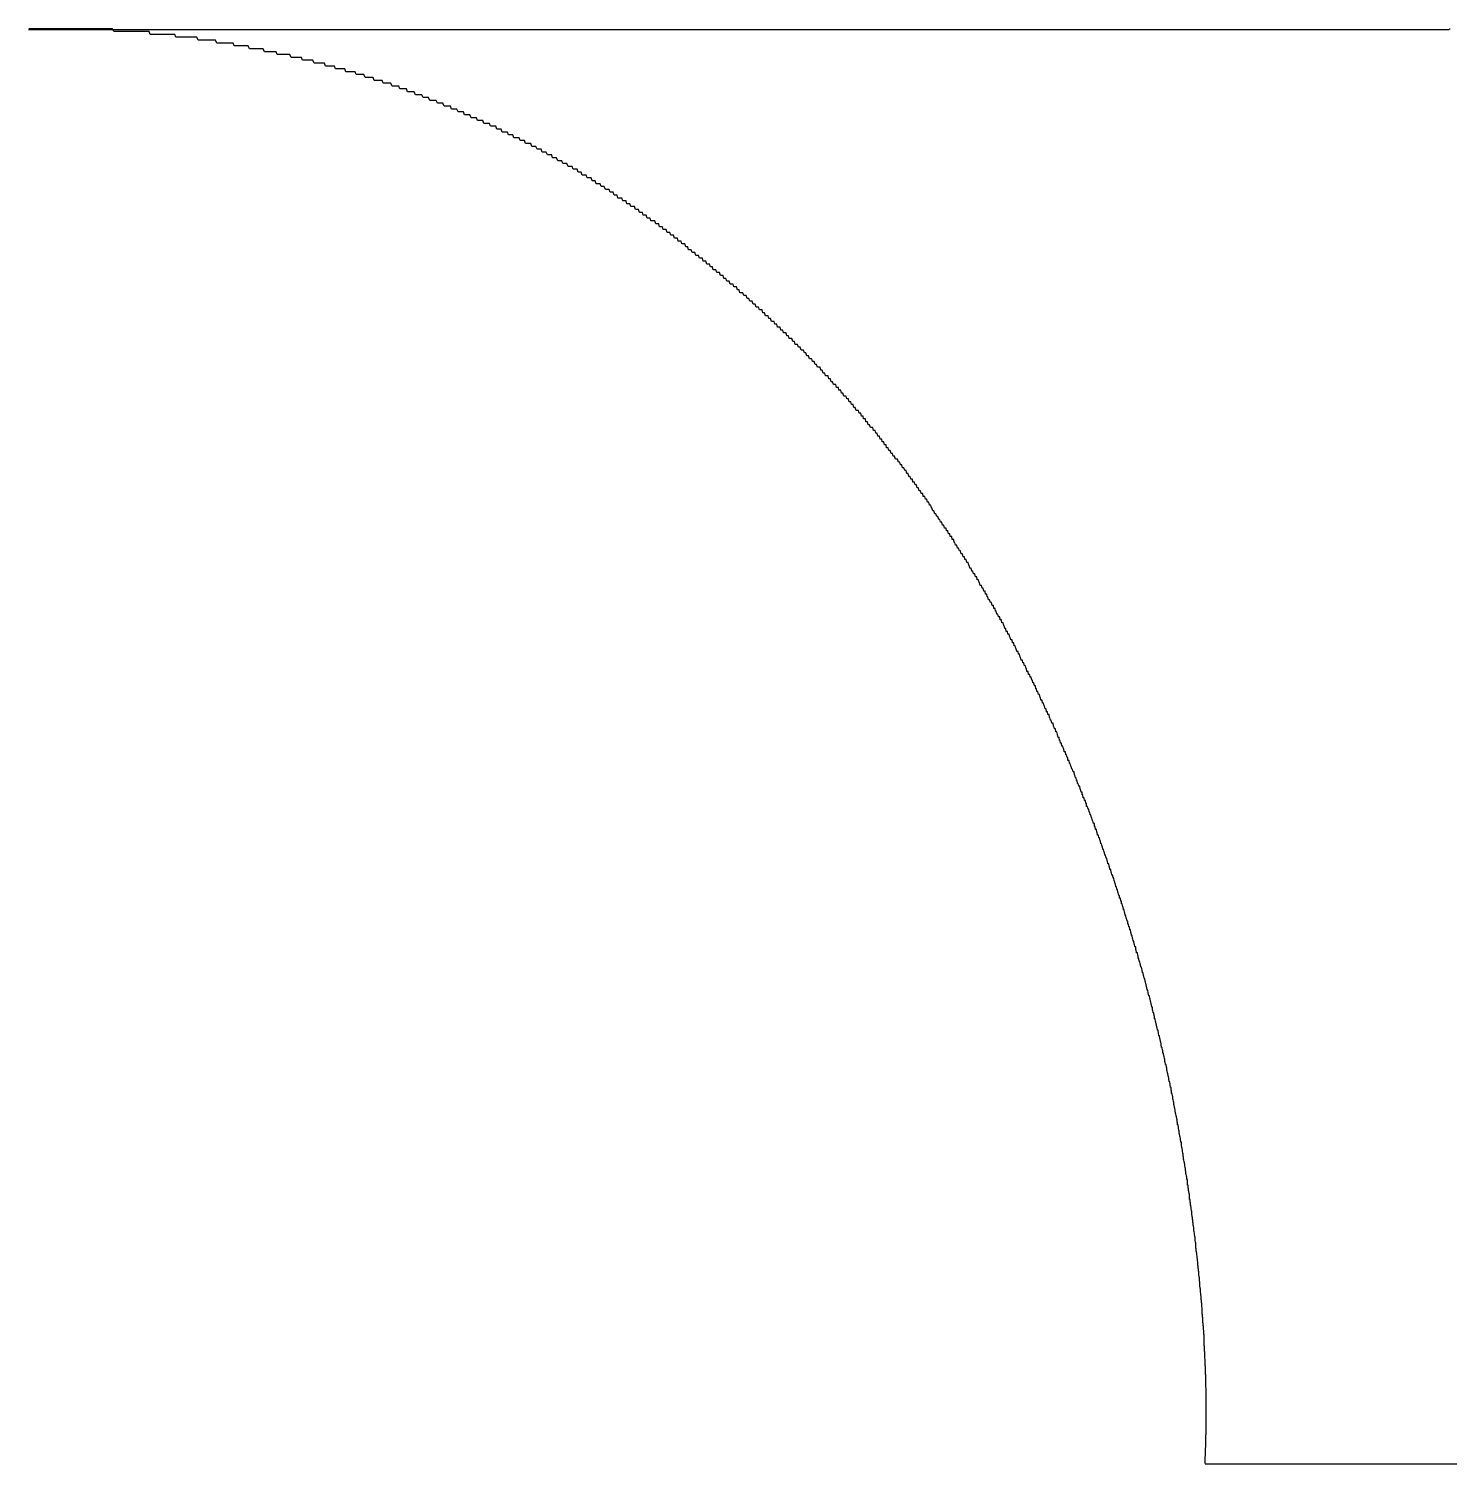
# Model space of a CAD drawing. Extents: x 1 to 142, y 0 to 144.
# Drawn here: x 59.383 to 59.878, y 103.094 to 103.594 of the extents above; entities that cross this region are included whole.
import ezdxf

# ---------------------------------------------------------------- set-up
doc = ezdxf.new("R2010")
doc.units = 0
doc.layers.get('0').update_dxf_attribs({"linetype": 'CONTINUOUS'})

msp = doc.modelspace()

# ---------------------------------------------------------------- linework, layer by layer
at = {"color": 7, "linetype": 'CONTINUOUS'}
for p, q in [((59.38286, 103.59373), (59.87784, 103.59373)), ((59.8328, 103.59373), (59.87786, 103.59373)), ((60.28773, 103.09373), (59.79276, 103.09373))]:
    msp.add_line(p, q, dxfattribs=at)
at = {"color": 7}
for points in [[(59.7928, 103.094, 0), (59.7928, 103.094, 0), (59.7928, 103.095, 0), (59.7928, 103.095, 0), (59.7928, 103.095, 0), (59.7928, 103.096, 0), (59.7928, 103.096, 0), (59.7929, 103.097, 0), (59.7929, 103.097, 0), (59.7929, 103.097, 0), (59.7929, 103.098, 0), (59.7929, 103.098, 0), (59.7929, 103.099, 0), (59.7929, 103.099, 0), (59.7929, 103.099, 0), (59.793, 103.1, 0), (59.793, 103.1, 0), (59.793, 103.101, 0), (59.793, 103.101, 0), (59.793, 103.102, 0), (59.793, 103.102, 0), (59.793, 103.102, 0), (59.793, 103.103, 0), (59.793, 103.103, 0), (59.793, 103.104, 0), (59.7931, 103.104, 0), (59.7931, 103.104, 0), (59.7931, 103.105, 0), (59.7931, 103.105, 0), (59.7931, 103.106, 0), (59.7931, 103.106, 0), (59.7931, 103.106, 0), (59.7931, 103.107, 0), (59.7931, 103.107, 0), (59.7931, 103.108, 0), (59.7931, 103.108, 0), (59.7931, 103.109, 0), (59.7931, 103.109, 0), (59.7931, 103.109, 0), (59.7931, 103.11, 0), (59.7931, 103.11, 0), (59.7931, 103.111, 0), (59.7931, 103.111, 0), (59.7931, 103.111, 0), (59.7931, 103.112, 0), (59.7931, 103.112, 0), (59.7931, 103.113, 0), (59.7931, 103.113, 0), (59.7931, 103.113, 0), (59.7931, 103.114, 0), (59.7931, 103.114, 0), (59.7931, 103.115, 0), (59.7931, 103.115, 0), (59.7931, 103.116, 0), (59.7931, 103.116, 0), (59.7931, 103.116, 0), (59.7931, 103.117, 0), (59.7931, 103.117, 0), (59.7931, 103.118, 0), (59.7931, 103.118, 0), (59.7931, 103.118, 0), (59.7931, 103.119, 0), (59.7931, 103.119, 0), (59.7931, 103.12, 0), (59.7931, 103.12, 0), (59.7931, 103.12, 0), (59.793, 103.121, 0), (59.793, 103.121, 0), (59.793, 103.122, 0), (59.793, 103.122, 0), (59.793, 103.123, 0), (59.793, 103.123, 0), (59.793, 103.123, 0), (59.793, 103.124, 0), (59.793, 103.124, 0), (59.793, 103.125, 0), (59.7929, 103.125, 0), (59.7929, 103.125, 0), (59.7929, 103.126, 0), (59.7929, 103.126, 0), (59.7929, 103.127, 0), (59.7929, 103.127, 0), (59.7929, 103.127, 0), (59.7929, 103.128, 0), (59.7928, 103.128, 0), (59.7928, 103.129, 0), (59.7928, 103.129, 0), (59.7928, 103.13, 0), (59.7928, 103.13, 0), (59.7928, 103.13, 0), (59.7927, 103.131, 0), (59.7927, 103.131, 0), (59.7927, 103.132, 0), (59.7927, 103.132, 0), (59.7927, 103.132, 0), (59.7927, 103.133, 0), (59.7926, 103.133, 0), (59.7926, 103.134, 0), (59.7926, 103.134, 0), (59.7926, 103.134, 0), (59.7926, 103.135, 0), (59.7925, 103.135, 0), (59.7925, 103.136, 0), (59.7925, 103.136, 0), (59.7925, 103.137, 0), (59.7925, 103.137, 0), (59.7924, 103.137, 0), (59.7924, 103.138, 0), (59.7924, 103.138, 0), (59.7924, 103.139, 0), (59.7923, 103.139, 0), (59.7923, 103.139, 0), (59.7923, 103.14, 0), (59.7923, 103.14, 0), (59.7922, 103.141, 0), (59.7922, 103.141, 0), (59.7922, 103.141, 0), (59.7922, 103.142, 0), (59.7921, 103.142, 0), (59.7921, 103.143, 0), (59.7921, 103.143, 0), (59.792, 103.143, 0), (59.792, 103.144, 0), (59.792, 103.144, 0), (59.792, 103.145, 0), (59.7919, 103.145, 0), (59.7919, 103.146, 0), (59.7919, 103.146, 0), (59.7918, 103.146, 0), (59.7918, 103.147, 0), (59.7918, 103.147, 0), (59.7917, 103.148, 0), (59.7917, 103.148, 0), (59.7917, 103.148, 0), (59.7916, 103.149, 0), (59.7916, 103.149, 0), (59.7916, 103.15, 0), (59.7915, 103.15, 0), (59.7915, 103.15, 0), (59.7915, 103.151, 0), (59.7914, 103.151, 0), (59.7914, 103.152, 0), (59.7914, 103.152, 0), (59.7913, 103.153, 0), (59.7913, 103.153, 0), (59.7913, 103.153, 0), (59.7912, 103.154, 0), (59.7912, 103.154, 0), (59.7912, 103.155, 0), (59.7911, 103.155, 0), (59.7911, 103.155, 0), (59.791, 103.156, 0), (59.791, 103.156, 0), (59.791, 103.157, 0), (59.7909, 103.157, 0), (59.7909, 103.157, 0), (59.7908, 103.158, 0), (59.7908, 103.158, 0), (59.7908, 103.159, 0), (59.7907, 103.159, 0), (59.7907, 103.159, 0), (59.7906, 103.16, 0), (59.7906, 103.16, 0), (59.7906, 103.161, 0), (59.7905, 103.161, 0), (59.7905, 103.162, 0), (59.7904, 103.162, 0), (59.7904, 103.162, 0), (59.7904, 103.163, 0), (59.7903, 103.163, 0), (59.7903, 103.164, 0), (59.7902, 103.164, 0), (59.7902, 103.164, 0), (59.7901, 103.165, 0), (59.7901, 103.165, 0), (59.79, 103.166, 0), (59.79, 103.166, 0), (59.79, 103.166, 0), (59.7899, 103.167, 0), (59.7899, 103.167, 0), (59.7898, 103.168, 0), (59.7898, 103.168, 0), (59.7897, 103.168, 0), (59.7897, 103.169, 0), (59.7896, 103.169, 0), (59.7896, 103.17, 0), (59.7895, 103.17, 0), (59.7895, 103.171, 0), (59.7894, 103.171, 0), (59.7894, 103.171, 0), (59.7893, 103.172, 0), (59.7893, 103.172, 0), (59.7893, 103.173, 0), (59.7892, 103.173, 0), (59.7892, 103.173, 0), (59.7891, 103.174, 0), (59.7891, 103.174, 0), (59.789, 103.175, 0), (59.789, 103.175, 0), (59.7889, 103.175, 0), (59.7889, 103.176, 0), (59.7888, 103.176, 0), (59.7887, 103.177, 0), (59.7887, 103.177, 0), (59.7886, 103.177, 0), (59.7886, 103.178, 0), (59.7885, 103.178, 0), (59.7885, 103.179, 0), (59.7884, 103.179, 0), (59.7884, 103.18, 0), (59.7883, 103.18, 0), (59.7883, 103.18, 0), (59.7882, 103.181, 0), (59.7882, 103.181, 0), (59.7881, 103.182, 0), (59.7881, 103.182, 0), (59.788, 103.182, 0), (59.7879, 103.183, 0), (59.7879, 103.183, 0), (59.7878, 103.184, 0), (59.7878, 103.184, 0), (59.7877, 103.184, 0), (59.7877, 103.185, 0), (59.7876, 103.185, 0), (59.7876, 103.186, 0), (59.7875, 103.186, 0), (59.7874, 103.186, 0), (59.7874, 103.187, 0), (59.7873, 103.187, 0), (59.7873, 103.188, 0), (59.7872, 103.188, 0), (59.7872, 103.188, 0), (59.7871, 103.189, 0), (59.787, 103.189, 0), (59.787, 103.19, 0), (59.7869, 103.19, 0), (59.7869, 103.191, 0), (59.7868, 103.191, 0), (59.7867, 103.191, 0), (59.7867, 103.192, 0), (59.7866, 103.192, 0), (59.7866, 103.193, 0), (59.7865, 103.193, 0), (59.7864, 103.193, 0), (59.7864, 103.194, 0), (59.7863, 103.194, 0), (59.7862, 103.195, 0), (59.7862, 103.195, 0), (59.7861, 103.195, 0), (59.7861, 103.196, 0), (59.786, 103.196, 0), (59.7859, 103.197, 0), (59.7859, 103.197, 0), (59.7858, 103.197, 0), (59.7857, 103.198, 0), (59.7857, 103.198, 0), (59.7856, 103.199, 0), (59.7855, 103.199, 0), (59.7855, 103.199, 0), (59.7854, 103.2, 0), (59.7853, 103.2, 0), (59.7853, 103.201, 0), (59.7852, 103.201, 0), (59.7851, 103.201, 0), (59.7851, 103.202, 0), (59.785, 103.202, 0), (59.7849, 103.203, 0), (59.7849, 103.203, 0), (59.7848, 103.204, 0), (59.7847, 103.204, 0), (59.7847, 103.204, 0), (59.7846, 103.205, 0), (59.7845, 103.205, 0), (59.7845, 103.206, 0), (59.7844, 103.206, 0), (59.7843, 103.206, 0), (59.7842, 103.207, 0), (59.7842, 103.207, 0), (59.7841, 103.208, 0), (59.784, 103.208, 0), (59.784, 103.208, 0), (59.7839, 103.209, 0), (59.7838, 103.209, 0), (59.7838, 103.21, 0), (59.7837, 103.21, 0), (59.7836, 103.21, 0), (59.7835, 103.211, 0), (59.7835, 103.211, 0), (59.7834, 103.212, 0), (59.7833, 103.212, 0), (59.7832, 103.212, 0), (59.7832, 103.213, 0), (59.7831, 103.213, 0), (59.783, 103.214, 0), (59.7829, 103.214, 0), (59.7829, 103.214, 0), (59.7828, 103.215, 0), (59.7827, 103.215, 0), (59.7826, 103.216, 0), (59.7826, 103.216, 0), (59.7825, 103.216, 0), (59.7824, 103.217, 0), (59.7823, 103.217, 0), (59.7822, 103.218, 0), (59.7822, 103.218, 0), (59.7821, 103.218, 0), (59.782, 103.219, 0), (59.7819, 103.219, 0), (59.7819, 103.22, 0), (59.7818, 103.22, 0), (59.7817, 103.221, 0), (59.7816, 103.221, 0), (59.7815, 103.221, 0), (59.7815, 103.222, 0), (59.7814, 103.222, 0), (59.7813, 103.223, 0), (59.7812, 103.223, 0), (59.7811, 103.223, 0), (59.7811, 103.224, 0), (59.781, 103.224, 0), (59.7809, 103.225, 0), (59.7808, 103.225, 0), (59.7807, 103.225, 0), (59.7806, 103.226, 0), (59.7806, 103.226, 0), (59.7805, 103.227, 0), (59.7804, 103.227, 0), (59.7803, 103.227, 0), (59.7802, 103.228, 0), (59.7801, 103.228, 0), (59.78, 103.229, 0), (59.78, 103.229, 0), (59.7799, 103.229, 0), (59.7798, 103.23, 0), (59.7797, 103.23, 0), (59.7796, 103.231, 0), (59.7795, 103.231, 0), (59.7794, 103.231, 0), (59.7794, 103.232, 0), (59.7793, 103.232, 0), (59.7792, 103.233, 0), (59.7791, 103.233, 0), (59.779, 103.233, 0), (59.7789, 103.234, 0), (59.7788, 103.234, 0), (59.7787, 103.235, 0), (59.7786, 103.235, 0), (59.7786, 103.235, 0), (59.7785, 103.236, 0), (59.7784, 103.236, 0), (59.7783, 103.237, 0), (59.7782, 103.237, 0), (59.7781, 103.237, 0), (59.778, 103.238, 0), (59.7779, 103.238, 0), (59.7778, 103.239, 0), (59.7777, 103.239, 0), (59.7776, 103.239, 0), (59.7775, 103.24, 0), (59.7775, 103.24, 0), (59.7774, 103.241, 0), (59.7773, 103.241, 0), (59.7772, 103.241, 0), (59.7771, 103.242, 0), (59.777, 103.242, 0), (59.7769, 103.243, 0), (59.7768, 103.243, 0), (59.7767, 103.243, 0), (59.7766, 103.244, 0), (59.7765, 103.244, 0), (59.7764, 103.245, 0), (59.7763, 103.245, 0), (59.7762, 103.245, 0), (59.7761, 103.246, 0), (59.776, 103.246, 0), (59.7759, 103.247, 0), (59.7758, 103.247, 0), (59.7757, 103.247, 0), (59.7756, 103.248, 0), (59.7755, 103.248, 0), (59.7754, 103.249, 0), (59.7753, 103.249, 0), (59.7752, 103.249, 0), (59.7751, 103.25, 0), (59.775, 103.25, 0), (59.7749, 103.251, 0), (59.7748, 103.251, 0), (59.7747, 103.251, 0), (59.7746, 103.252, 0), (59.7745, 103.252, 0), (59.7744, 103.253, 0), (59.7743, 103.253, 0), (59.7742, 103.253, 0), (59.7741, 103.254, 0), (59.774, 103.254, 0), (59.7739, 103.255, 0), (59.7738, 103.255, 0), (59.7737, 103.255, 0), (59.7736, 103.256, 0), (59.7735, 103.256, 0), (59.7734, 103.257, 0), (59.7733, 103.257, 0), (59.7732, 103.257, 0), (59.773, 103.258, 0), (59.7729, 103.258, 0), (59.7728, 103.259, 0), (59.7727, 103.259, 0), (59.7726, 103.259, 0), (59.7725, 103.26, 0), (59.7724, 103.26, 0), (59.7723, 103.261, 0), (59.7722, 103.261, 0), (59.7721, 103.261, 0), (59.772, 103.262, 0), (59.7719, 103.262, 0), (59.7718, 103.263, 0), (59.7716, 103.263, 0), (59.7715, 103.263, 0), (59.7714, 103.264, 0), (59.7713, 103.264, 0), (59.7712, 103.265, 0), (59.7711, 103.265, 0), (59.771, 103.265, 0), (59.7709, 103.266, 0), (59.7708, 103.266, 0), (59.7706, 103.267, 0), (59.7705, 103.267, 0), (59.7704, 103.267, 0), (59.7703, 103.268, 0), (59.7702, 103.268, 0), (59.7701, 103.268, 0), (59.77, 103.269, 0), (59.7698, 103.269, 0), (59.7697, 103.27, 0), (59.7696, 103.27, 0), (59.7695, 103.27, 0), (59.7694, 103.271, 0), (59.7693, 103.271, 0), (59.7692, 103.272, 0), (59.769, 103.272, 0), (59.7689, 103.272, 0), (59.7688, 103.273, 0), (59.7687, 103.273, 0), (59.7686, 103.274, 0), (59.7685, 103.274, 0), (59.7683, 103.274, 0), (59.7682, 103.275, 0), (59.7681, 103.275, 0), (59.768, 103.276, 0), (59.7679, 103.276, 0), (59.7677, 103.276, 0), (59.7676, 103.277, 0), (59.7675, 103.277, 0), (59.7674, 103.278, 0), (59.7673, 103.278, 0), (59.7671, 103.278, 0), (59.767, 103.279, 0), (59.7669, 103.279, 0), (59.7668, 103.28, 0), (59.7667, 103.28, 0), (59.7665, 103.28, 0), (59.7664, 103.281, 0), (59.7663, 103.281, 0), (59.7662, 103.281, 0), (59.7661, 103.282, 0), (59.7659, 103.282, 0), (59.7658, 103.283, 0), (59.7657, 103.283, 0), (59.7656, 103.283, 0), (59.7654, 103.284, 0), (59.7653, 103.284, 0), (59.7652, 103.285, 0), (59.7651, 103.285, 0), (59.7649, 103.285, 0), (59.7648, 103.286, 0), (59.7647, 103.286, 0), (59.7646, 103.287, 0), (59.7644, 103.287, 0), (59.7643, 103.287, 0), (59.7642, 103.288, 0), (59.7641, 103.288, 0), (59.7639, 103.289, 0), (59.7638, 103.289, 0), (59.7637, 103.289, 0), (59.7636, 103.29, 0), (59.7634, 103.29, 0), (59.7633, 103.291, 0), (59.7632, 103.291, 0), (59.763, 103.291, 0), (59.7629, 103.292, 0), (59.7628, 103.292, 0), (59.7627, 103.292, 0), (59.7625, 103.293, 0), (59.7624, 103.293, 0), (59.7623, 103.294, 0), (59.7621, 103.294, 0), (59.762, 103.294, 0), (59.7619, 103.295, 0), (59.7617, 103.295, 0), (59.7616, 103.296, 0), (59.7615, 103.296, 0), (59.7614, 103.296, 0), (59.7612, 103.297, 0), (59.7611, 103.297, 0), (59.761, 103.298, 0), (59.7608, 103.298, 0), (59.7607, 103.298, 0), (59.7606, 103.299, 0), (59.7604, 103.299, 0), (59.7603, 103.299, 0), (59.7602, 103.3, 0), (59.76, 103.3, 0), (59.7599, 103.301, 0), (59.7598, 103.301, 0), (59.7596, 103.301, 0), (59.7595, 103.302, 0), (59.7594, 103.302, 0), (59.7592, 103.303, 0), (59.7591, 103.303, 0), (59.7589, 103.303, 0), (59.7588, 103.304, 0), (59.7587, 103.304, 0), (59.7585, 103.305, 0), (59.7584, 103.305, 0), (59.7583, 103.305, 0), (59.7581, 103.306, 0), (59.758, 103.306, 0), (59.7578, 103.306, 0), (59.7577, 103.307, 0), (59.7576, 103.307, 0), (59.7574, 103.308, 0), (59.7573, 103.308, 0), (59.7572, 103.308, 0), (59.757, 103.309, 0), (59.7569, 103.309, 0), (59.7567, 103.31, 0), (59.7566, 103.31, 0), (59.7565, 103.31, 0), (59.7563, 103.311, 0), (59.7562, 103.311, 0), (59.756, 103.312, 0), (59.7559, 103.312, 0), (59.7558, 103.312, 0), (59.7556, 103.313, 0), (59.7555, 103.313, 0), (59.7553, 103.313, 0), (59.7552, 103.314, 0), (59.755, 103.314, 0), (59.7549, 103.315, 0), (59.7548, 103.315, 0), (59.7546, 103.315, 0), (59.7545, 103.316, 0), (59.7543, 103.316, 0), (59.7542, 103.317, 0), (59.754, 103.317, 0), (59.7539, 103.317, 0), (59.7537, 103.318, 0), (59.7536, 103.318, 0), (59.7535, 103.318, 0), (59.7533, 103.319, 0), (59.7532, 103.319, 0), (59.753, 103.32, 0), (59.7529, 103.32, 0), (59.7527, 103.32, 0), (59.7526, 103.321, 0), (59.7524, 103.321, 0), (59.7523, 103.322, 0), (59.7521, 103.322, 0), (59.752, 103.322, 0), (59.7518, 103.323, 0), (59.7517, 103.323, 0), (59.7515, 103.323, 0), (59.7514, 103.324, 0), (59.7512, 103.324, 0), (59.7511, 103.325, 0), (59.7509, 103.325, 0), (59.7508, 103.325, 0), (59.7506, 103.326, 0), (59.7505, 103.326, 0), (59.7503, 103.326, 0), (59.7502, 103.327, 0), (59.75, 103.327, 0), (59.7499, 103.328, 0), (59.7497, 103.328, 0), (59.7496, 103.328, 0), (59.7494, 103.329, 0), (59.7493, 103.329, 0), (59.7491, 103.33, 0), (59.749, 103.33, 0), (59.7488, 103.33, 0), (59.7486, 103.331, 0), (59.7485, 103.331, 0), (59.7483, 103.331, 0), (59.7482, 103.332, 0), (59.748, 103.332, 0), (59.7479, 103.333, 0), (59.7477, 103.333, 0), (59.7476, 103.333, 0), (59.7474, 103.334, 0), (59.7473, 103.334, 0), (59.7471, 103.335, 0), (59.7469, 103.335, 0), (59.7468, 103.335, 0), (59.7466, 103.336, 0), (59.7465, 103.336, 0), (59.7463, 103.336, 0), (59.7461, 103.337, 0), (59.746, 103.337, 0), (59.7458, 103.338, 0), (59.7457, 103.338, 0), (59.7455, 103.338, 0), (59.7454, 103.339, 0), (59.7452, 103.339, 0), (59.745, 103.339, 0), (59.7449, 103.34, 0), (59.7447, 103.34, 0), (59.7445, 103.341, 0), (59.7444, 103.341, 0), (59.7442, 103.341, 0), (59.7441, 103.342, 0), (59.7439, 103.342, 0), (59.7437, 103.342, 0), (59.7436, 103.343, 0), (59.7434, 103.343, 0), (59.7432, 103.344, 0), (59.7431, 103.344, 0), (59.7429, 103.344, 0), (59.7428, 103.345, 0), (59.7426, 103.345, 0), (59.7424, 103.345, 0), (59.7423, 103.346, 0), (59.7421, 103.346, 0), (59.7419, 103.347, 0), (59.7418, 103.347, 0), (59.7416, 103.347, 0), (59.7414, 103.348, 0), (59.7413, 103.348, 0), (59.7411, 103.349, 0), (59.7409, 103.349, 0), (59.7408, 103.349, 0), (59.7406, 103.35, 0), (59.7404, 103.35, 0), (59.7403, 103.35, 0), (59.7401, 103.351, 0), (59.7399, 103.351, 0), (59.7398, 103.352, 0), (59.7396, 103.352, 0), (59.7394, 103.352, 0), (59.7392, 103.353, 0), (59.7391, 103.353, 0), (59.7389, 103.353, 0), (59.7387, 103.354, 0), (59.7386, 103.354, 0), (59.7384, 103.355, 0), (59.7382, 103.355, 0), (59.738, 103.355, 0), (59.7379, 103.356, 0), (59.7377, 103.356, 0), (59.7375, 103.356, 0), (59.7374, 103.357, 0), (59.7372, 103.357, 0), (59.737, 103.357, 0), (59.7368, 103.358, 0), (59.7367, 103.358, 0), (59.7365, 103.359, 0), (59.7363, 103.359, 0), (59.7361, 103.359, 0), (59.736, 103.36, 0), (59.7358, 103.36, 0), (59.7356, 103.36, 0), (59.7354, 103.361, 0), (59.7353, 103.361, 0), (59.7351, 103.362, 0), (59.7349, 103.362, 0), (59.7347, 103.362, 0), (59.7345, 103.363, 0), (59.7344, 103.363, 0), (59.7342, 103.363, 0), (59.734, 103.364, 0), (59.7338, 103.364, 0), (59.7337, 103.365, 0), (59.7335, 103.365, 0), (59.7333, 103.365, 0), (59.7331, 103.366, 0), (59.7329, 103.366, 0), (59.7328, 103.366, 0), (59.7326, 103.367, 0), (59.7324, 103.367, 0), (59.7322, 103.368, 0), (59.732, 103.368, 0), (59.7318, 103.368, 0), (59.7317, 103.369, 0), (59.7315, 103.369, 0), (59.7313, 103.369, 0), (59.7311, 103.37, 0), (59.7309, 103.37, 0), (59.7307, 103.37, 0), (59.7306, 103.371, 0), (59.7304, 103.371, 0), (59.7302, 103.372, 0), (59.73, 103.372, 0), (59.7298, 103.372, 0), (59.7296, 103.373, 0), (59.7295, 103.373, 0), (59.7293, 103.373, 0), (59.7291, 103.374, 0), (59.7289, 103.374, 0), (59.7287, 103.374, 0), (59.7285, 103.375, 0), (59.7283, 103.375, 0), (59.7281, 103.376, 0), (59.728, 103.376, 0), (59.7278, 103.376, 0), (59.7276, 103.377, 0), (59.7274, 103.377, 0), (59.7272, 103.377, 0), (59.727, 103.378, 0), (59.7268, 103.378, 0), (59.7266, 103.379, 0), (59.7264, 103.379, 0), (59.7262, 103.379, 0), (59.7261, 103.38, 0), (59.7259, 103.38, 0), (59.7257, 103.38, 0), (59.7255, 103.381, 0), (59.7253, 103.381, 0), (59.7251, 103.381, 0), (59.7249, 103.382, 0), (59.7247, 103.382, 0), (59.7245, 103.383, 0), (59.7243, 103.383, 0), (59.7241, 103.383, 0), (59.7239, 103.384, 0), (59.7237, 103.384, 0), (59.7235, 103.384, 0), (59.7233, 103.385, 0), (59.7232, 103.385, 0), (59.723, 103.385, 0), (59.7228, 103.386, 0), (59.7226, 103.386, 0), (59.7224, 103.387, 0), (59.7222, 103.387, 0), (59.722, 103.387, 0), (59.7218, 103.388, 0), (59.7216, 103.388, 0), (59.7214, 103.388, 0), (59.7212, 103.389, 0), (59.721, 103.389, 0), (59.7208, 103.389, 0), (59.7206, 103.39, 0), (59.7204, 103.39, 0), (59.7202, 103.39, 0), (59.72, 103.391, 0), (59.7198, 103.391, 0), (59.7196, 103.392, 0), (59.7194, 103.392, 0), (59.7192, 103.392, 0), (59.719, 103.393, 0), (59.7188, 103.393, 0), (59.7186, 103.393, 0), (59.7184, 103.394, 0), (59.7182, 103.394, 0), (59.718, 103.394, 0), (59.7177, 103.395, 0), (59.7175, 103.395, 0), (59.7173, 103.395, 0), (59.7171, 103.396, 0), (59.7169, 103.396, 0), (59.7167, 103.397, 0), (59.7165, 103.397, 0), (59.7163, 103.397, 0), (59.7161, 103.398, 0), (59.7159, 103.398, 0), (59.7157, 103.398, 0), (59.7155, 103.399, 0), (59.7153, 103.399, 0), (59.7151, 103.399, 0), (59.7149, 103.4, 0), (59.7147, 103.4, 0), (59.7144, 103.4, 0), (59.7142, 103.401, 0), (59.714, 103.401, 0), (59.7138, 103.402, 0), (59.7136, 103.402, 0), (59.7134, 103.402, 0), (59.7132, 103.403, 0), (59.713, 103.403, 0), (59.7128, 103.403, 0), (59.7125, 103.404, 0), (59.7123, 103.404, 0), (59.7121, 103.404, 0), (59.7119, 103.405, 0), (59.7117, 103.405, 0), (59.7115, 103.405, 0), (59.7113, 103.406, 0), (59.7111, 103.406, 0), (59.7108, 103.406, 0), (59.7106, 103.407, 0), (59.7104, 103.407, 0), (59.7102, 103.408, 0), (59.71, 103.408, 0), (59.7098, 103.408, 0), (59.7095, 103.409, 0), (59.7093, 103.409, 0), (59.7091, 103.409, 0), (59.7089, 103.41, 0), (59.7087, 103.41, 0), (59.7085, 103.41, 0), (59.7082, 103.411, 0), (59.708, 103.411, 0), (59.7078, 103.411, 0), (59.7076, 103.412, 0), (59.7074, 103.412, 0), (59.7072, 103.412, 0), (59.7069, 103.413, 0), (59.7067, 103.413, 0), (59.7065, 103.413, 0), (59.7063, 103.414, 0), (59.706, 103.414, 0), (59.7058, 103.414, 0), (59.7056, 103.415, 0), (59.7054, 103.415, 0), (59.7052, 103.416, 0), (59.7049, 103.416, 0), (59.7047, 103.416, 0), (59.7045, 103.417, 0), (59.7043, 103.417, 0), (59.704, 103.417, 0), (59.7038, 103.418, 0), (59.7036, 103.418, 0), (59.7034, 103.418, 0), (59.7031, 103.419, 0), (59.7029, 103.419, 0), (59.7027, 103.419, 0), (59.7025, 103.42, 0), (59.7022, 103.42, 0), (59.702, 103.42, 0), (59.7018, 103.421, 0), (59.7016, 103.421, 0), (59.7013, 103.421, 0), (59.7011, 103.422, 0), (59.7009, 103.422, 0), (59.7006, 103.422, 0), (59.7004, 103.423, 0), (59.7002, 103.423, 0), (59.7, 103.423, 0), (59.6997, 103.424, 0), (59.6995, 103.424, 0), (59.6993, 103.424, 0), (59.699, 103.425, 0), (59.6988, 103.425, 0), (59.6986, 103.425, 0), (59.6983, 103.426, 0), (59.6981, 103.426, 0), (59.6979, 103.426, 0), (59.6976, 103.427, 0), (59.6974, 103.427, 0), (59.6972, 103.428, 0), (59.6969, 103.428, 0), (59.6967, 103.428, 0), (59.6965, 103.429, 0), (59.6962, 103.429, 0), (59.696, 103.429, 0), (59.6958, 103.43, 0), (59.6955, 103.43, 0), (59.6953, 103.43, 0), (59.6951, 103.431, 0), (59.6948, 103.431, 0), (59.6946, 103.431, 0), (59.6944, 103.432, 0), (59.6941, 103.432, 0), (59.6939, 103.432, 0), (59.6936, 103.433, 0), (59.6934, 103.433, 0), (59.6932, 103.433, 0), (59.6929, 103.434, 0), (59.6927, 103.434, 0), (59.6925, 103.434, 0), (59.6922, 103.435, 0), (59.692, 103.435, 0), (59.6917, 103.435, 0), (59.6915, 103.436, 0), (59.6912, 103.436, 0), (59.691, 103.436, 0), (59.6908, 103.437, 0), (59.6905, 103.437, 0), (59.6903, 103.437, 0), (59.69, 103.438, 0), (59.6898, 103.438, 0), (59.6896, 103.438, 0), (59.6893, 103.439, 0), (59.6891, 103.439, 0), (59.6888, 103.439, 0), (59.6886, 103.44, 0), (59.6883, 103.44, 0), (59.6881, 103.44, 0), (59.6878, 103.441, 0), (59.6876, 103.441, 0), (59.6873, 103.441, 0), (59.6871, 103.442, 0), (59.6869, 103.442, 0), (59.6866, 103.442, 0), (59.6864, 103.443, 0), (59.6861, 103.443, 0), (59.6859, 103.443, 0), (59.6856, 103.444, 0), (59.6854, 103.444, 0), (59.6851, 103.444, 0), (59.6849, 103.444, 0), (59.6846, 103.445, 0), (59.6844, 103.445, 0), (59.6841, 103.445, 0), (59.6839, 103.446, 0), (59.6836, 103.446, 0), (59.6834, 103.446, 0), (59.6831, 103.447, 0), (59.6829, 103.447, 0), (59.6826, 103.447, 0), (59.6824, 103.448, 0), (59.6821, 103.448, 0), (59.6818, 103.448, 0), (59.6816, 103.449, 0), (59.6813, 103.449, 0), (59.6811, 103.449, 0), (59.6808, 103.45, 0), (59.6806, 103.45, 0), (59.6803, 103.45, 0), (59.6801, 103.451, 0), (59.6798, 103.451, 0), (59.6796, 103.451, 0), (59.6793, 103.452, 0), (59.679, 103.452, 0), (59.6788, 103.452, 0), (59.6785, 103.453, 0), (59.6783, 103.453, 0), (59.678, 103.453, 0), (59.6778, 103.454, 0), (59.6775, 103.454, 0), (59.6772, 103.454, 0), (59.677, 103.455, 0), (59.6767, 103.455, 0), (59.6765, 103.455, 0), (59.6762, 103.455, 0), (59.6759, 103.456, 0), (59.6757, 103.456, 0), (59.6754, 103.456, 0), (59.6752, 103.457, 0), (59.6749, 103.457, 0), (59.6746, 103.457, 0), (59.6744, 103.458, 0), (59.6741, 103.458, 0), (59.6738, 103.458, 0), (59.6736, 103.459, 0), (59.6733, 103.459, 0), (59.673, 103.459, 0), (59.6728, 103.46, 0), (59.6725, 103.46, 0), (59.6723, 103.46, 0), (59.672, 103.461, 0), (59.6717, 103.461, 0), (59.6715, 103.461, 0), (59.6712, 103.461, 0), (59.6709, 103.462, 0), (59.6707, 103.462, 0), (59.6704, 103.462, 0), (59.6701, 103.463, 0), (59.6699, 103.463, 0), (59.6696, 103.463, 0), (59.6693, 103.464, 0), (59.669, 103.464, 0), (59.6688, 103.464, 0), (59.6685, 103.465, 0), (59.6682, 103.465, 0), (59.668, 103.465, 0), (59.6677, 103.466, 0), (59.6674, 103.466, 0), (59.6672, 103.466, 0), (59.6669, 103.466, 0), (59.6666, 103.467, 0), (59.6663, 103.467, 0), (59.6661, 103.467, 0), (59.6658, 103.468, 0), (59.6655, 103.468, 0), (59.6652, 103.468, 0), (59.665, 103.469, 0), (59.6647, 103.469, 0), (59.6644, 103.469, 0), (59.6641, 103.47, 0), (59.6639, 103.47, 0), (59.6636, 103.47, 0), (59.6633, 103.47, 0), (59.663, 103.471, 0), (59.6628, 103.471, 0), (59.6625, 103.471, 0), (59.6622, 103.472, 0), (59.6619, 103.472, 0), (59.6617, 103.472, 0), (59.6614, 103.473, 0), (59.6611, 103.473, 0), (59.6608, 103.473, 0), (59.6605, 103.473, 0), (59.6603, 103.474, 0), (59.66, 103.474, 0), (59.6597, 103.474, 0), (59.6594, 103.475, 0), (59.6591, 103.475, 0), (59.6589, 103.475, 0), (59.6586, 103.476, 0), (59.6583, 103.476, 0), (59.658, 103.476, 0), (59.6577, 103.476, 0), (59.6574, 103.477, 0), (59.6572, 103.477, 0), (59.6569, 103.477, 0), (59.6566, 103.478, 0), (59.6563, 103.478, 0), (59.656, 103.478, 0), (59.6557, 103.479, 0), (59.6555, 103.479, 0), (59.6552, 103.479, 0), (59.6549, 103.479, 0), (59.6546, 103.48, 0), (59.6543, 103.48, 0), (59.654, 103.48, 0), (59.6537, 103.481, 0), (59.6534, 103.481, 0), (59.6532, 103.481, 0), (59.6529, 103.482, 0), (59.6526, 103.482, 0), (59.6523, 103.482, 0), (59.652, 103.482, 0), (59.6517, 103.483, 0), (59.6514, 103.483, 0), (59.6511, 103.483, 0), (59.6508, 103.484, 0), (59.6506, 103.484, 0), (59.6503, 103.484, 0), (59.65, 103.484, 0), (59.6497, 103.485, 0), (59.6494, 103.485, 0), (59.6491, 103.485, 0), (59.6488, 103.486, 0), (59.6485, 103.486, 0), (59.6482, 103.486, 0), (59.6479, 103.486, 0), (59.6476, 103.487, 0), (59.6473, 103.487, 0), (59.647, 103.487, 0), (59.6468, 103.488, 0), (59.6465, 103.488, 0), (59.6462, 103.488, 0), (59.6459, 103.488, 0), (59.6456, 103.489, 0), (59.6453, 103.489, 0), (59.645, 103.489, 0), (59.6447, 103.49, 0), (59.6444, 103.49, 0), (59.6441, 103.49, 0), (59.6438, 103.49, 0), (59.6435, 103.491, 0), (59.6432, 103.491, 0), (59.6429, 103.491, 0), (59.6426, 103.492, 0), (59.6423, 103.492, 0), (59.642, 103.492, 0), (59.6417, 103.492, 0), (59.6414, 103.493, 0), (59.6411, 103.493, 0), (59.6408, 103.493, 0), (59.6405, 103.494, 0), (59.6402, 103.494, 0), (59.6399, 103.494, 0), (59.6396, 103.494, 0), (59.6393, 103.495, 0), (59.639, 103.495, 0), (59.6387, 103.495, 0), (59.6384, 103.496, 0), (59.6381, 103.496, 0), (59.6378, 103.496, 0), (59.6375, 103.496, 0), (59.6372, 103.497, 0), (59.6369, 103.497, 0), (59.6366, 103.497, 0), (59.6363, 103.497, 0), (59.636, 103.498, 0), (59.6357, 103.498, 0), (59.6353, 103.498, 0), (59.635, 103.499, 0), (59.6347, 103.499, 0), (59.6344, 103.499, 0), (59.6341, 103.499, 0), (59.6338, 103.5, 0), (59.6335, 103.5, 0), (59.6332, 103.5, 0), (59.6329, 103.501, 0), (59.6326, 103.501, 0), (59.6323, 103.501, 0), (59.632, 103.501, 0), (59.6317, 103.502, 0), (59.6314, 103.502, 0), (59.6311, 103.502, 0), (59.6307, 103.502, 0), (59.6304, 103.503, 0), (59.6301, 103.503, 0), (59.6298, 103.503, 0), (59.6295, 103.504, 0), (59.6292, 103.504, 0), (59.6289, 103.504, 0), (59.6286, 103.504, 0), (59.6283, 103.505, 0), (59.628, 103.505, 0), (59.6276, 103.505, 0), (59.6273, 103.505, 0), (59.627, 103.506, 0), (59.6267, 103.506, 0), (59.6264, 103.506, 0), (59.6261, 103.506, 0), (59.6258, 103.507, 0), (59.6255, 103.507, 0), (59.6251, 103.507, 0), (59.6248, 103.508, 0), (59.6245, 103.508, 0), (59.6242, 103.508, 0), (59.6239, 103.508, 0), (59.6236, 103.509, 0), (59.6233, 103.509, 0), (59.623, 103.509, 0), (59.6226, 103.509, 0), (59.6223, 103.51, 0), (59.622, 103.51, 0), (59.6217, 103.51, 0), (59.6214, 103.51, 0), (59.6211, 103.511, 0), (59.6207, 103.511, 0), (59.6204, 103.511, 0), (59.6201, 103.512, 0), (59.6198, 103.512, 0), (59.6195, 103.512, 0), (59.6192, 103.512, 0), (59.6188, 103.513, 0), (59.6185, 103.513, 0), (59.6182, 103.513, 0), (59.6179, 103.513, 0), (59.6176, 103.514, 0), (59.6173, 103.514, 0), (59.6169, 103.514, 0), (59.6166, 103.514, 0), (59.6163, 103.515, 0), (59.616, 103.515, 0), (59.6157, 103.515, 0), (59.6153, 103.515, 0), (59.615, 103.516, 0), (59.6147, 103.516, 0), (59.6144, 103.516, 0), (59.6141, 103.516, 0), (59.6137, 103.517, 0), (59.6134, 103.517, 0), (59.6131, 103.517, 0), (59.6128, 103.517, 0), (59.6125, 103.518, 0), (59.6121, 103.518, 0), (59.6118, 103.518, 0), (59.6115, 103.519, 0), (59.6112, 103.519, 0), (59.6108, 103.519, 0), (59.6105, 103.519, 0), (59.6102, 103.52, 0), (59.6099, 103.52, 0), (59.6095, 103.52, 0), (59.6092, 103.52, 0), (59.6089, 103.521, 0), (59.6086, 103.521, 0), (59.6082, 103.521, 0), (59.6079, 103.521, 0), (59.6076, 103.522, 0), (59.6073, 103.522, 0), (59.6069, 103.522, 0), (59.6066, 103.522, 0), (59.6063, 103.523, 0), (59.606, 103.523, 0), (59.6056, 103.523, 0), (59.6053, 103.523, 0), (59.605, 103.524, 0), (59.6047, 103.524, 0), (59.6043, 103.524, 0), (59.604, 103.524, 0), (59.6037, 103.525, 0), (59.6033, 103.525, 0), (59.603, 103.525, 0), (59.6027, 103.525, 0), (59.6024, 103.526, 0), (59.602, 103.526, 0), (59.6017, 103.526, 0), (59.6014, 103.526, 0), (59.601, 103.527, 0), (59.6007, 103.527, 0), (59.6004, 103.527, 0), (59.6, 103.527, 0), (59.5997, 103.527, 0), (59.5994, 103.528, 0), (59.599, 103.528, 0), (59.5987, 103.528, 0), (59.5984, 103.528, 0), (59.598, 103.529, 0), (59.5977, 103.529, 0), (59.5974, 103.529, 0), (59.597, 103.529, 0), (59.5967, 103.53, 0), (59.5964, 103.53, 0), (59.596, 103.53, 0), (59.5957, 103.53, 0), (59.5954, 103.531, 0), (59.595, 103.531, 0), (59.5947, 103.531, 0), (59.5943, 103.531, 0), (59.594, 103.532, 0), (59.5937, 103.532, 0), (59.5933, 103.532, 0), (59.593, 103.532, 0), (59.5927, 103.532, 0), (59.5923, 103.533, 0), (59.592, 103.533, 0), (59.5916, 103.533, 0), (59.5913, 103.533, 0), (59.591, 103.534, 0), (59.5906, 103.534, 0), (59.5903, 103.534, 0), (59.5899, 103.534, 0), (59.5896, 103.535, 0), (59.5893, 103.535, 0), (59.5889, 103.535, 0), (59.5886, 103.535, 0), (59.5882, 103.535, 0), (59.5879, 103.536, 0), (59.5876, 103.536, 0), (59.5872, 103.536, 0), (59.5869, 103.536, 0), (59.5865, 103.537, 0), (59.5862, 103.537, 0), (59.5858, 103.537, 0), (59.5855, 103.537, 0), (59.5851, 103.538, 0), (59.5848, 103.538, 0), (59.5845, 103.538, 0), (59.5841, 103.538, 0), (59.5838, 103.538, 0), (59.5834, 103.539, 0), (59.5831, 103.539, 0), (59.5827, 103.539, 0), (59.5824, 103.539, 0), (59.582, 103.54, 0), (59.5817, 103.54, 0), (59.5813, 103.54, 0), (59.581, 103.54, 0), (59.5806, 103.54, 0), (59.5803, 103.541, 0), (59.5799, 103.541, 0), (59.5796, 103.541, 0), (59.5792, 103.541, 0), (59.5789, 103.542, 0), (59.5785, 103.542, 0), (59.5782, 103.542, 0), (59.5778, 103.542, 0), (59.5775, 103.542, 0), (59.5771, 103.543, 0), (59.5768, 103.543, 0), (59.5764, 103.543, 0), (59.5761, 103.543, 0), (59.5757, 103.543, 0), (59.5754, 103.544, 0), (59.575, 103.544, 0), (59.5747, 103.544, 0), (59.5743, 103.544, 0), (59.574, 103.545, 0), (59.5736, 103.545, 0), (59.5733, 103.545, 0), (59.5729, 103.545, 0), (59.5726, 103.545, 0), (59.5722, 103.546, 0), (59.5718, 103.546, 0), (59.5715, 103.546, 0), (59.5711, 103.546, 0), (59.5708, 103.546, 0), (59.5704, 103.547, 0), (59.5701, 103.547, 0), (59.5697, 103.547, 0), (59.5694, 103.547, 0), (59.569, 103.547, 0), (59.5686, 103.548, 0), (59.5683, 103.548, 0), (59.5679, 103.548, 0), (59.5676, 103.548, 0), (59.5672, 103.548, 0), (59.5668, 103.549, 0), (59.5665, 103.549, 0), (59.5661, 103.549, 0), (59.5658, 103.549, 0), (59.5654, 103.549, 0), (59.5651, 103.55, 0), (59.5647, 103.55, 0), (59.5643, 103.55, 0), (59.564, 103.55, 0), (59.5636, 103.55, 0), (59.5632, 103.551, 0), (59.5629, 103.551, 0), (59.5625, 103.551, 0), (59.5622, 103.551, 0), (59.5618, 103.551, 0), (59.5614, 103.552, 0), (59.5611, 103.552, 0), (59.5607, 103.552, 0), (59.5603, 103.552, 0), (59.56, 103.552, 0), (59.5596, 103.553, 0), (59.5593, 103.553, 0), (59.5589, 103.553, 0), (59.5585, 103.553, 0), (59.5582, 103.553, 0), (59.5578, 103.554, 0), (59.5574, 103.554, 0), (59.5571, 103.554, 0), (59.5567, 103.554, 0), (59.5563, 103.554, 0), (59.556, 103.554, 0), (59.5556, 103.555, 0), (59.5552, 103.555, 0), (59.5549, 103.555, 0), (59.5545, 103.555, 0), (59.5541, 103.555, 0), (59.5538, 103.556, 0), (59.5534, 103.556, 0), (59.553, 103.556, 0), (59.5527, 103.556, 0), (59.5523, 103.556, 0), (59.5519, 103.556, 0), (59.5516, 103.557, 0), (59.5512, 103.557, 0), (59.5508, 103.557, 0), (59.5504, 103.557, 0), (59.5501, 103.557, 0), (59.5497, 103.558, 0), (59.5493, 103.558, 0), (59.549, 103.558, 0), (59.5486, 103.558, 0), (59.5482, 103.558, 0), (59.5478, 103.558, 0), (59.5475, 103.559, 0), (59.5471, 103.559, 0), (59.5467, 103.559, 0), (59.5464, 103.559, 0), (59.546, 103.559, 0), (59.5456, 103.56, 0), (59.5452, 103.56, 0), (59.5449, 103.56, 0), (59.5445, 103.56, 0), (59.5441, 103.56, 0), (59.5438, 103.56, 0), (59.5434, 103.561, 0), (59.543, 103.561, 0), (59.5426, 103.561, 0), (59.5423, 103.561, 0), (59.5419, 103.561, 0), (59.5415, 103.561, 0), (59.5411, 103.562, 0), (59.5408, 103.562, 0), (59.5404, 103.562, 0), (59.54, 103.562, 0), (59.5396, 103.562, 0), (59.5393, 103.562, 0), (59.5389, 103.563, 0), (59.5385, 103.563, 0), (59.5381, 103.563, 0), (59.5378, 103.563, 0), (59.5374, 103.563, 0), (59.537, 103.563, 0), (59.5366, 103.564, 0), (59.5363, 103.564, 0), (59.5359, 103.564, 0), (59.5355, 103.564, 0), (59.5351, 103.564, 0), (59.5347, 103.564, 0), (59.5344, 103.565, 0), (59.534, 103.565, 0), (59.5336, 103.565, 0), (59.5332, 103.565, 0), (59.5329, 103.565, 0), (59.5325, 103.565, 0), (59.5321, 103.566, 0), (59.5317, 103.566, 0), (59.5313, 103.566, 0), (59.531, 103.566, 0), (59.5306, 103.566, 0), (59.5302, 103.566, 0), (59.5298, 103.567, 0), (59.5295, 103.567, 0), (59.5291, 103.567, 0), (59.5287, 103.567, 0), (59.5283, 103.567, 0), (59.5279, 103.567, 0), (59.5276, 103.567, 0), (59.5272, 103.568, 0), (59.5268, 103.568, 0), (59.5264, 103.568, 0), (59.526, 103.568, 0), (59.5256, 103.568, 0), (59.5253, 103.568, 0), (59.5249, 103.569, 0), (59.5245, 103.569, 0), (59.5241, 103.569, 0), (59.5237, 103.569, 0), (59.5234, 103.569, 0), (59.523, 103.569, 0), (59.5226, 103.569, 0), (59.5222, 103.57, 0), (59.5218, 103.57, 0), (59.5214, 103.57, 0), (59.5211, 103.57, 0), (59.5207, 103.57, 0), (59.5203, 103.57, 0), (59.5199, 103.571, 0), (59.5195, 103.571, 0), (59.5191, 103.571, 0), (59.5188, 103.571, 0), (59.5184, 103.571, 0), (59.518, 103.571, 0), (59.5176, 103.571, 0), (59.5172, 103.572, 0), (59.5168, 103.572, 0), (59.5164, 103.572, 0), (59.5161, 103.572, 0), (59.5157, 103.572, 0), (59.5153, 103.572, 0), (59.5149, 103.572, 0), (59.5145, 103.573, 0), (59.5141, 103.573, 0), (59.5137, 103.573, 0), (59.5134, 103.573, 0), (59.513, 103.573, 0), (59.5126, 103.573, 0), (59.5122, 103.573, 0), (59.5118, 103.574, 0), (59.5114, 103.574, 0), (59.511, 103.574, 0), (59.5106, 103.574, 0), (59.5103, 103.574, 0), (59.5099, 103.574, 0), (59.5095, 103.574, 0), (59.5091, 103.575, 0), (59.5087, 103.575, 0), (59.5083, 103.575, 0), (59.5079, 103.575, 0), (59.5075, 103.575, 0), (59.5071, 103.575, 0), (59.5068, 103.575, 0), (59.5064, 103.575, 0), (59.506, 103.576, 0), (59.5056, 103.576, 0), (59.5052, 103.576, 0), (59.5048, 103.576, 0), (59.5044, 103.576, 0), (59.504, 103.576, 0), (59.5036, 103.576, 0), (59.5032, 103.576, 0), (59.5029, 103.577, 0), (59.5025, 103.577, 0), (59.5021, 103.577, 0), (59.5017, 103.577, 0), (59.5013, 103.577, 0), (59.5009, 103.577, 0), (59.5005, 103.577, 0), (59.5001, 103.577, 0), (59.4997, 103.578, 0), (59.4993, 103.578, 0), (59.4989, 103.578, 0), (59.4985, 103.578, 0), (59.4981, 103.578, 0), (59.4977, 103.578, 0), (59.4974, 103.578, 0), (59.497, 103.578, 0), (59.4966, 103.579, 0), (59.4962, 103.579, 0), (59.4958, 103.579, 0), (59.4954, 103.579, 0), (59.495, 103.579, 0), (59.4946, 103.579, 0), (59.4942, 103.579, 0), (59.4938, 103.579, 0), (59.4934, 103.579, 0), (59.493, 103.58, 0), (59.4926, 103.58, 0), (59.4922, 103.58, 0), (59.4918, 103.58, 0), (59.4914, 103.58, 0), (59.491, 103.58, 0), (59.4906, 103.58, 0), (59.4902, 103.58, 0), (59.4898, 103.58, 0), (59.4894, 103.581, 0), (59.4891, 103.581, 0), (59.4887, 103.581, 0), (59.4883, 103.581, 0), (59.4879, 103.581, 0), (59.4875, 103.581, 0), (59.4871, 103.581, 0), (59.4867, 103.581, 0), (59.4863, 103.581, 0), (59.4859, 103.582, 0), (59.4855, 103.582, 0), (59.4851, 103.582, 0), (59.4847, 103.582, 0), (59.4843, 103.582, 0), (59.4839, 103.582, 0), (59.4835, 103.582, 0), (59.4831, 103.582, 0), (59.4827, 103.582, 0), (59.4823, 103.582, 0), (59.4819, 103.583, 0), (59.4815, 103.583, 0), (59.4811, 103.583, 0), (59.4807, 103.583, 0), (59.4803, 103.583, 0), (59.4799, 103.583, 0), (59.4795, 103.583, 0), (59.4791, 103.583, 0), (59.4787, 103.583, 0), (59.4783, 103.583, 0), (59.4779, 103.584, 0), (59.4775, 103.584, 0), (59.4771, 103.584, 0), (59.4767, 103.584, 0), (59.4763, 103.584, 0), (59.4759, 103.584, 0), (59.4755, 103.584, 0), (59.4751, 103.584, 0), (59.4747, 103.584, 0), (59.4743, 103.584, 0), (59.4739, 103.585, 0), (59.4735, 103.585, 0), (59.4731, 103.585, 0), (59.4727, 103.585, 0), (59.4723, 103.585, 0), (59.4719, 103.585, 0), (59.4715, 103.585, 0), (59.4711, 103.585, 0), (59.4707, 103.585, 0), (59.4703, 103.585, 0), (59.4699, 103.585, 0), (59.4695, 103.585, 0), (59.4691, 103.586, 0), (59.4687, 103.586, 0), (59.4683, 103.586, 0), (59.4679, 103.586, 0), (59.4675, 103.586, 0), (59.4671, 103.586, 0), (59.4667, 103.586, 0), (59.4662, 103.586, 0), (59.4658, 103.586, 0), (59.4654, 103.586, 0), (59.465, 103.586, 0), (59.4646, 103.587, 0), (59.4642, 103.587, 0), (59.4638, 103.587, 0), (59.4634, 103.587, 0), (59.463, 103.587, 0), (59.4626, 103.587, 0), (59.4622, 103.587, 0), (59.4618, 103.587, 0), (59.4614, 103.587, 0), (59.461, 103.587, 0), (59.4606, 103.587, 0), (59.4602, 103.587, 0), (59.4598, 103.587, 0), (59.4594, 103.588, 0), (59.459, 103.588, 0), (59.4586, 103.588, 0), (59.4582, 103.588, 0), (59.4578, 103.588, 0), (59.4574, 103.588, 0), (59.457, 103.588, 0), (59.4566, 103.588, 0), (59.4562, 103.588, 0), (59.4557, 103.588, 0), (59.4553, 103.588, 0), (59.4549, 103.588, 0), (59.4545, 103.588, 0), (59.4541, 103.589, 0), (59.4537, 103.589, 0), (59.4533, 103.589, 0), (59.4529, 103.589, 0), (59.4525, 103.589, 0), (59.4521, 103.589, 0), (59.4517, 103.589, 0), (59.4513, 103.589, 0), (59.4509, 103.589, 0), (59.4505, 103.589, 0), (59.4501, 103.589, 0), (59.4497, 103.589, 0), (59.4493, 103.589, 0), (59.4489, 103.589, 0), (59.4484, 103.589, 0), (59.448, 103.59, 0), (59.4476, 103.59, 0), (59.4472, 103.59, 0), (59.4468, 103.59, 0), (59.4464, 103.59, 0), (59.446, 103.59, 0), (59.4456, 103.59, 0), (59.4452, 103.59, 0), (59.4448, 103.59, 0), (59.4444, 103.59, 0), (59.444, 103.59, 0), (59.4436, 103.59, 0), (59.4432, 103.59, 0), (59.4428, 103.59, 0), (59.4423, 103.59, 0), (59.4419, 103.59, 0), (59.4415, 103.591, 0), (59.4411, 103.591, 0), (59.4407, 103.591, 0), (59.4403, 103.591, 0), (59.4399, 103.591, 0), (59.4395, 103.591, 0), (59.4391, 103.591, 0), (59.4387, 103.591, 0), (59.4383, 103.591, 0), (59.4379, 103.591, 0), (59.4375, 103.591, 0), (59.437, 103.591, 0), (59.4366, 103.591, 0), (59.4362, 103.591, 0), (59.4358, 103.591, 0), (59.4354, 103.591, 0), (59.435, 103.591, 0), (59.4346, 103.591, 0), (59.4342, 103.591, 0), (59.4338, 103.592, 0), (59.4334, 103.592, 0), (59.433, 103.592, 0), (59.4326, 103.592, 0), (59.4321, 103.592, 0), (59.4317, 103.592, 0), (59.4313, 103.592, 0), (59.4309, 103.592, 0), (59.4305, 103.592, 0), (59.4301, 103.592, 0), (59.4297, 103.592, 0), (59.4293, 103.592, 0), (59.4289, 103.592, 0), (59.4285, 103.592, 0), (59.4281, 103.592, 0), (59.4276, 103.592, 0), (59.4272, 103.592, 0), (59.4268, 103.592, 0), (59.4264, 103.592, 0), (59.426, 103.592, 0), (59.4256, 103.592, 0), (59.4252, 103.592, 0), (59.4248, 103.593, 0), (59.4244, 103.593, 0), (59.424, 103.593, 0), (59.4236, 103.593, 0), (59.4231, 103.593, 0), (59.4227, 103.593, 0), (59.4223, 103.593, 0), (59.4219, 103.593, 0), (59.4215, 103.593, 0), (59.4211, 103.593, 0), (59.4207, 103.593, 0), (59.4203, 103.593, 0), (59.4199, 103.593, 0), (59.4195, 103.593, 0), (59.419, 103.593, 0), (59.4186, 103.593, 0), (59.4182, 103.593, 0), (59.4178, 103.593, 0), (59.4174, 103.593, 0), (59.417, 103.593, 0), (59.4166, 103.593, 0), (59.4162, 103.593, 0), (59.4158, 103.593, 0), (59.4154, 103.593, 0), (59.4149, 103.593, 0), (59.4145, 103.593, 0), (59.4141, 103.593, 0), (59.4137, 103.593, 0), (59.4133, 103.593, 0), (59.4129, 103.593, 0), (59.4125, 103.593, 0), (59.4121, 103.594, 0), (59.4117, 103.594, 0), (59.4112, 103.594, 0), (59.4108, 103.594, 0), (59.4104, 103.594, 0), (59.41, 103.594, 0), (59.4096, 103.594, 0), (59.4092, 103.594, 0), (59.4088, 103.594, 0), (59.4084, 103.594, 0), (59.408, 103.594, 0), (59.4075, 103.594, 0), (59.4071, 103.594, 0), (59.4067, 103.594, 0), (59.4063, 103.594, 0), (59.4059, 103.594, 0), (59.4055, 103.594, 0), (59.4051, 103.594, 0), (59.4047, 103.594, 0), (59.4043, 103.594, 0), (59.4038, 103.594, 0), (59.4034, 103.594, 0), (59.403, 103.594, 0), (59.4026, 103.594, 0), (59.4022, 103.594, 0), (59.4018, 103.594, 0), (59.4014, 103.594, 0), (59.401, 103.594, 0), (59.4006, 103.594, 0), (59.4001, 103.594, 0), (59.3997, 103.594, 0), (59.3993, 103.594, 0), (59.3989, 103.594, 0), (59.3985, 103.594, 0), (59.3981, 103.594, 0), (59.3977, 103.594, 0), (59.3973, 103.594, 0), (59.3969, 103.594, 0), (59.3964, 103.594, 0), (59.396, 103.594, 0), (59.3956, 103.594, 0), (59.3952, 103.594, 0), (59.3948, 103.594, 0), (59.3944, 103.594, 0), (59.394, 103.594, 0), (59.3936, 103.594, 0), (59.3931, 103.594, 0), (59.3927, 103.594, 0), (59.3923, 103.594, 0), (59.3919, 103.594, 0), (59.3915, 103.594, 0), (59.3911, 103.594, 0), (59.3907, 103.594, 0), (59.3903, 103.594, 0), (59.3899, 103.594, 0), (59.3894, 103.594, 0), (59.389, 103.594, 0), (59.3886, 103.594, 0), (59.3882, 103.594, 0), (59.3878, 103.594, 0), (59.3874, 103.594, 0), (59.387, 103.594, 0), (59.3866, 103.594, 0), (59.3862, 103.594, 0), (59.3857, 103.594, 0), (59.3853, 103.594, 0), (59.3849, 103.594, 0), (59.3845, 103.594, 0), (59.3841, 103.594, 0), (59.3837, 103.594, 0), (59.3833, 103.594, 0), (59.3829, 103.594, 0)], [(59.8778, 103.594, 0), (59.8782, 103.594, 0)]]:
    msp.add_polyline3d(points, dxfattribs=at)

doc.saveas('drawing.dxf')
